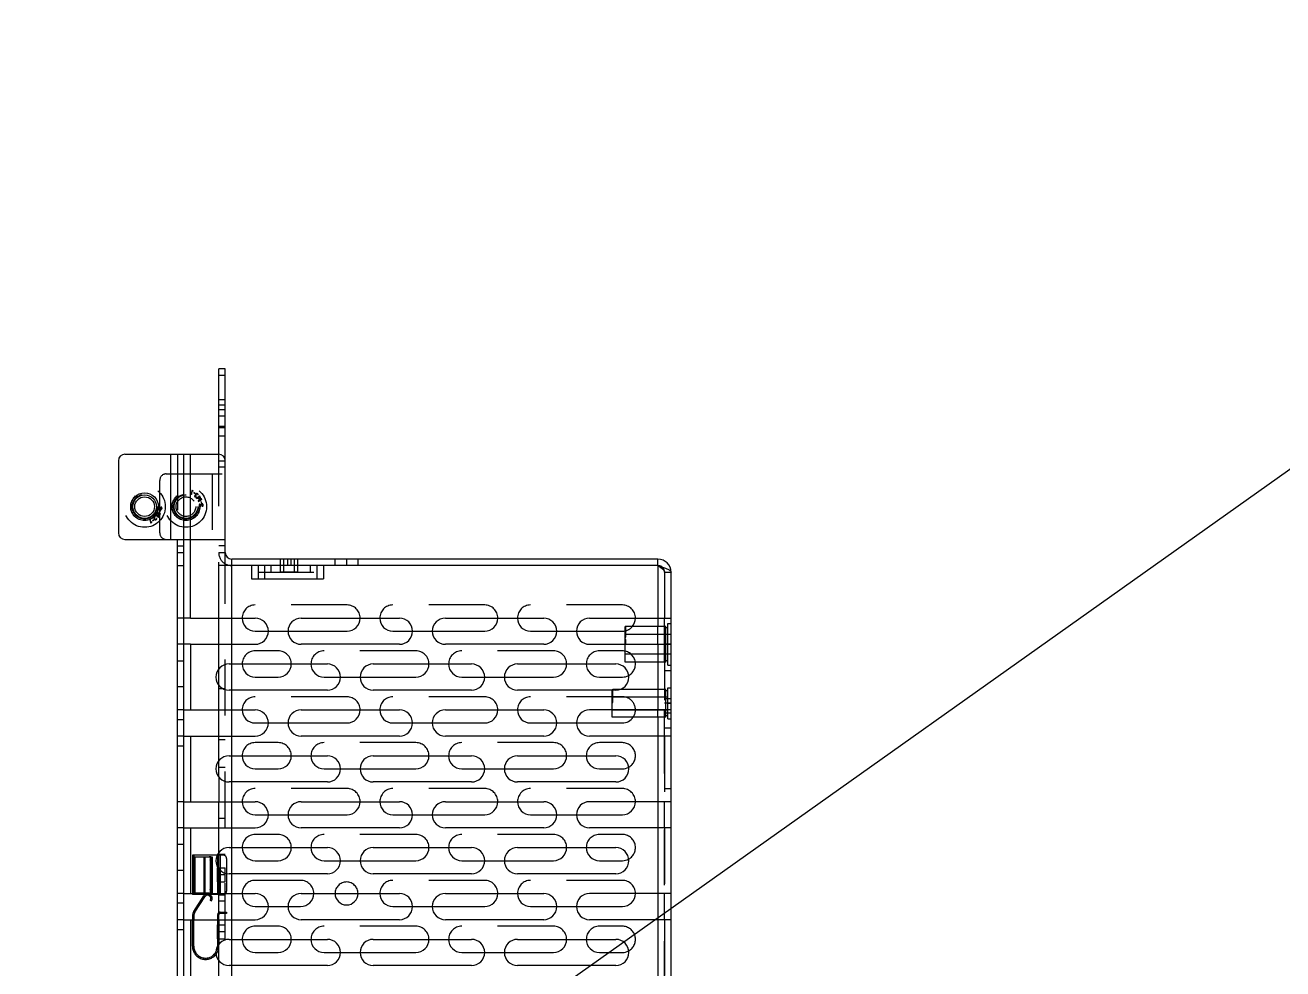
# Model space of a CAD drawing. Header units: millimetres. Extents: x 0 to 8948, y -1340 to 1100.
# Drawn here: x 812.2 to 1004.1, y 637.1 to 781.1 of the extents above; entities that cross this region are included whole.
import ezdxf

# ---------------------------------------------------------------- set-up
doc = ezdxf.new("R2010")
doc.units = ezdxf.units.MM
doc.header["$LTSCALE"] = 85.25
doc.linetypes.add('HIDDEN', pattern=[0.2, 0.1, -0.1])
doc.layers.get('0').update_dxf_attribs({"linetype": 'CONTINUOUS'})
doc.layers.add('02___PRT_ALL_AXES', color=7, linetype='CONTINUOUS')
doc.layers.add('DEFAULT_2', color=8, linetype='HIDDEN')

msp = doc.modelspace()

# ---------------------------------------------------------------- linework, layer by layer
msp.add_line((0, 0), (1550, 1100))
at = {"color": 7, "linetype": 'Continuous'}
for p, q in [((841.726, 715.614), (841.726, 728.614)), ((842.726, 728.614), (841.726, 728.614)), ((842.726, 727.614), (841.726, 727.614)), ((835.426, 607.614), (835.426, 702.614)), ((835.426, 701.614), (836.426, 701.614)), ((835.426, 700.614), (836.426, 700.614)), ((835.426, 698.614), (836.426, 698.614)), ((843.726, 698.614), (843.726, 699.614)), ((857.726, 698.614), (846.726, 698.614)), ((908.726, 698.614), (908.726, 699.614)), ((841.726, 686.614), (841.726, 690.614)), ((843.726, 686.614), (843.726, 690.614)), ((903.726, 686.614), (903.726, 689.314)), ((903.826, 689.312), (903.726, 689.312)), ((903.826, 689.3), (903.726, 689.3)), ((903.826, 689.254), (903.726, 689.254)), ((903.826, 689.225), (903.726, 689.225)), ((903.826, 689.3), (903.826, 689.312)), ((903.826, 689.225), (903.826, 689.254)), ((908.726, 690.614), (908.726, 689.314)), ((909.726, 686.614), (909.726, 690.614)), ((847.297, 688.614), (849.288, 688.614)), ((852.305, 688.614), (861.297, 688.614)), ((868.297, 688.614), (871.288, 688.614)), ((874.305, 688.614), (882.297, 688.614)), ((889.297, 688.614), (893.288, 688.614)), ((896.305, 688.614), (903.297, 688.614)), ((843.726, 679.614), (843.726, 683.614)), ((841.726, 680.381), (841.726, 682.847)), ((847.297, 681.614), (850.797, 681.614)), ((857.797, 681.614), (860.288, 681.614)), ((863.305, 681.614), (871.797, 681.614)), ((878.797, 681.614), (882.288, 681.614)), ((885.305, 681.614), (892.797, 681.614)), ((899.797, 681.614), (903.297, 681.614)), ((901.726, 679.614), (901.726, 679.685)), ((901.826, 679.685), (901.726, 679.685)), ((901.826, 679.664), (901.726, 679.664)), ((901.826, 679.664), (901.826, 679.709)), ((841.726, 672.614), (841.726, 676.614)), ((843.726, 672.614), (843.726, 676.614)), ((908.726, 675.519), (908.726, 672.614)), ((909.726, 672.614), (909.726, 676.614)), ((847.297, 674.614), (849.288, 674.614)), ((852.305, 674.614), (861.297, 674.614)), ((868.297, 674.614), (871.288, 674.614)), ((874.305, 674.614), (882.297, 674.614)), ((889.297, 674.614), (893.288, 674.614)), ((896.305, 674.614), (903.297, 674.614)), ((843.726, 665.614), (843.726, 669.614)), ((841.726, 666.381), (841.726, 668.847)), ((847.297, 667.614), (850.797, 667.614)), ((857.797, 667.614), (860.288, 667.614)), ((863.305, 667.614), (871.797, 667.614)), ((878.797, 667.614), (882.288, 667.614)), ((885.305, 667.614), (892.797, 667.614)), ((899.797, 667.614), (903.297, 667.614)), ((841.726, 658.614), (841.726, 662.614)), ((843.726, 658.614), (843.726, 662.614)), ((908.726, 662.614), (908.726, 658.614)), ((909.726, 658.614), (909.726, 662.614)), ((847.297, 660.614), (849.288, 660.614)), ((852.305, 660.614), (861.297, 660.614)), ((868.297, 660.614), (871.288, 660.614)), ((874.305, 660.614), (882.297, 660.614)), ((889.297, 660.614), (893.288, 660.614)), ((896.305, 660.614), (903.297, 660.614)), ((841.726, 652.381), (841.726, 654.847)), ((843.726, 651.614), (843.726, 655.614)), ((847.297, 653.614), (850.797, 653.614)), ((857.797, 653.614), (860.288, 653.614)), ((863.305, 653.614), (871.797, 653.614)), ((878.797, 653.614), (882.288, 653.614)), ((885.305, 653.614), (892.797, 653.614)), ((899.797, 653.614), (903.297, 653.614)), ((841.726, 644.614), (841.726, 648.614)), ((843.726, 644.614), (843.726, 648.614)), ((908.726, 648.614), (908.726, 644.614)), ((909.726, 644.614), (909.726, 648.614)), ((838.083, 645.742), (839.604, 648.123)), ((839.436, 648.231), (839.604, 648.123)), ((840.295, 648.276), (840.708, 648.012)), ((840.447, 647.585), (840.616, 647.477)), ((847.297, 646.614), (849.288, 646.614)), ((852.305, 646.614), (854.226, 646.614)), ((868.297, 646.614), (871.288, 646.614)), ((874.305, 646.614), (882.297, 646.614)), ((889.297, 646.614), (893.288, 646.614)), ((896.305, 646.614), (903.297, 646.614)), ((837.726, 645.204), (837.926, 645.204)), ((837.915, 645.85), (838.083, 645.742)), ((837.926, 645.204), (837.926, 644.614)), ((841.526, 645.354), (841.526, 644.614)), ((841.726, 645.354), (841.526, 645.354)), ((841.726, 638.381), (841.726, 640.847)), ((843.726, 637.614), (843.726, 641.614)), ((841.726, 640.554), (841.536, 640.554)), ((847.297, 639.614), (850.797, 639.614)), ((857.797, 639.614), (860.288, 639.614)), ((863.305, 639.614), (871.797, 639.614)), ((878.797, 639.614), (882.288, 639.614)), ((885.305, 639.614), (892.797, 639.614)), ((899.797, 639.614), (903.297, 639.614))]:
    msp.add_line(p, q, dxfattribs=at)
at = {"color": 3, "linetype": 'Continuous'}
for p, q in [((842.726, 698.614), (842.726, 728.614)), ((827.426, 715.614), (841.726, 715.614)), ((834.426, 702.614), (834.426, 715.614)), ((836.426, 474.614), (836.426, 715.614)), ((837.426, 690.614), (837.426, 715.614)), ((826.426, 714.614), (826.426, 703.614)), ((827.426, 702.614), (836.426, 702.614)), ((846.726, 698.614), (842.726, 698.614)), ((908.726, 699.614), (843.726, 699.614)), ((846.726, 698.614), (846.726, 696.614)), ((847.726, 698.614), (847.726, 696.614)), ((856.726, 696.614), (856.726, 698.614)), ((857.726, 698.614), (857.726, 696.614)), ((908.726, 698.614), (857.726, 698.614)), ((908.726, 698.614), (908.726, 690.614)), ((846.726, 696.614), (857.726, 696.614)), ((910.726, 490.614), (910.726, 697.614)), ((837.426, 690.614), (836.426, 690.614)), ((854.297, 690.614), (869.297, 690.614)), ((876.297, 690.614), (891.297, 690.614)), ((898.297, 690.614), (910.726, 690.614)), ((837.426, 686.614), (836.426, 686.614)), ((837.426, 686.614), (837.426, 676.614)), ((869.297, 686.614), (854.297, 686.614)), ((891.297, 686.614), (876.297, 686.614)), ((898.297, 686.614), (910.726, 686.614)), ((908.726, 686.614), (908.726, 676.614)), ((843.297, 683.614), (858.297, 683.614)), ((865.297, 683.614), (880.297, 683.614)), ((887.297, 683.614), (902.297, 683.614)), ((858.297, 679.614), (843.297, 679.614)), ((880.297, 679.614), (865.297, 679.614)), ((902.297, 679.614), (887.297, 679.614)), ((836.426, 676.614), (847.297, 676.614)), ((854.297, 676.614), (869.297, 676.614)), ((876.297, 676.614), (891.297, 676.614)), ((910.726, 676.614), (898.297, 676.614)), ((836.426, 672.614), (847.297, 672.614)), ((837.426, 672.614), (837.426, 662.614)), ((869.297, 672.614), (854.297, 672.614)), ((891.297, 672.614), (876.297, 672.614)), ((910.726, 672.614), (898.297, 672.614)), ((908.726, 672.614), (908.726, 662.614)), ((843.297, 669.614), (858.297, 669.614)), ((865.297, 669.614), (880.297, 669.614)), ((887.297, 669.614), (902.297, 669.614)), ((858.297, 665.614), (843.297, 665.614)), ((880.297, 665.614), (865.297, 665.614)), ((902.297, 665.614), (887.297, 665.614)), ((836.426, 662.614), (847.297, 662.614)), ((854.297, 662.614), (869.297, 662.614)), ((876.297, 662.614), (891.297, 662.614)), ((910.726, 662.614), (898.297, 662.614)), ((836.426, 658.614), (847.297, 658.614)), ((837.426, 658.614), (837.426, 648.614)), ((869.297, 658.614), (854.297, 658.614)), ((891.297, 658.614), (876.297, 658.614)), ((910.726, 658.614), (898.297, 658.614)), ((908.726, 658.614), (908.726, 648.614)), ((841.726, 654.454), (841.486, 654.454)), ((843.297, 655.614), (858.297, 655.614)), ((865.297, 655.614), (880.297, 655.614)), ((887.297, 655.614), (902.297, 655.614)), ((858.297, 651.614), (843.297, 651.614)), ((880.297, 651.614), (865.297, 651.614)), ((902.297, 651.614), (887.297, 651.614)), ((836.426, 648.614), (847.297, 648.614)), ((837.726, 648.614), (837.726, 648.454)), ((854.297, 648.614), (869.297, 648.614)), ((876.297, 648.614), (891.297, 648.614)), ((910.726, 648.614), (898.297, 648.614)), ((841.726, 648.454), (837.726, 648.454)), ((837.915, 645.85), (839.436, 648.231)), ((837.726, 645.204), (837.726, 644.614)), ((836.426, 644.614), (847.297, 644.614)), ((837.426, 644.614), (837.426, 634.614)), ((869.297, 644.614), (854.297, 644.614)), ((891.297, 644.614), (876.297, 644.614)), ((910.726, 644.614), (898.297, 644.614)), ((908.726, 644.614), (908.726, 634.614)), ((843.297, 641.614), (858.297, 641.614)), ((865.297, 641.614), (880.297, 641.614)), ((887.297, 641.614), (902.297, 641.614)), ((858.297, 637.614), (843.297, 637.614)), ((880.297, 637.614), (865.297, 637.614)), ((902.297, 637.614), (887.297, 637.614))]:
    msp.add_line(p, q, dxfattribs=at)
at = {"color": 7, "linetype": 'Continuous'}
for radius in [1.8, 1.5]:
    msp.add_circle((830.426, 707.614), radius, dxfattribs=at)
at = {"color": 3, "linetype": 'Continuous'}
for centre, radius, start, end in [((827.426, 714.614), 1, 90, 180), ((841.726, 714.614), 1, 0, 90), ((827.426, 703.614), 1, 180, 270), ((843.726, 700.614), 1, 180, 270), ((908.726, 697.614), 2, 0, 90), ((854.297, 688.614), 2, 90, 270), ((869.297, 688.614), 2, 270, 90), ((876.297, 688.614), 2, 90, 270), ((891.297, 688.614), 2, 270, 90), ((898.297, 688.614), 2, 90, 270), ((843.297, 681.614), 2, 90, 270), ((858.297, 681.614), 2, 270, 90), ((865.297, 681.614), 2, 90, 270), ((880.297, 681.614), 2, 270, 90), ((887.297, 681.614), 2, 90, 270), ((902.297, 681.614), 2, 270, 90), ((847.297, 674.614), 2, 270, 90), ((854.297, 674.614), 2, 90, 270), ((869.297, 674.614), 2, 270, 90), ((876.297, 674.614), 2, 90, 270), ((891.297, 674.614), 2, 270, 90), ((898.297, 674.614), 2, 90, 270), ((843.297, 667.614), 2, 90, 270), ((858.297, 667.614), 2, 270, 90), ((865.297, 667.614), 2, 90, 270), ((880.297, 667.614), 2, 270, 90), ((887.297, 667.614), 2, 90, 270), ((902.297, 667.614), 2, 270, 90), ((847.297, 660.614), 2, 270, 90), ((854.297, 660.614), 2, 90, 270), ((869.297, 660.614), 2, 270, 90), ((876.297, 660.614), 2, 90, 270), ((891.297, 660.614), 2, 270, 90), ((898.297, 660.614), 2, 90, 270), ((843.297, 653.614), 2, 90, 270), ((858.297, 653.614), 2, 270, 90), ((865.297, 653.614), 2, 90, 270), ((880.297, 653.614), 2, 270, 90), ((887.297, 653.614), 2, 90, 270), ((902.297, 653.614), 2, 270, 90), ((847.297, 646.614), 2, 270, 90), ((854.297, 646.614), 2, 90, 270), ((869.297, 646.614), 2, 270, 90), ((876.297, 646.614), 2, 90, 270), ((891.297, 646.614), 2, 270, 90), ((898.297, 646.614), 2, 90, 270), ((840.026, 647.854), 0.7, 120.5615, 147.42764), ((840.026, 647.854), 0.7, 327.42764, 59.19563), ((838.926, 645.204), 1.2, 147.42764, 180), ((843.297, 639.614), 2, 90, 270), ((858.297, 639.614), 2, 270, 90), ((865.297, 639.614), 2, 90, 270), ((880.297, 639.614), 2, 270, 90), ((887.297, 639.614), 2, 90, 270), ((902.297, 639.614), 2, 270, 90), ((839.726, 640.554), 2, 323.04864, 360)]:
    msp.add_arc(centre, radius, start, end, dxfattribs=at)
at = {"color": 7, "linetype": 'Continuous'}
for centre, radius, start, end in [((843.726, 700.614), 2, 240, 270), ((908.726, 697.614), 1, 54.96851, 90), ((847.297, 690.614), 2, 180, 270), ((861.297, 690.614), 2, 270, 360), ((868.297, 690.614), 2, 180, 270), ((882.297, 690.614), 2, 270, 360), ((889.297, 690.614), 2, 180, 270), ((903.297, 690.614), 2, 319.26787, 360), ((903.297, 690.614), 2, 270, 282.42307), ((847.297, 683.614), 2, 180, 270), ((850.797, 683.614), 2, 270, 360), ((857.797, 683.614), 2, 180, 270), ((871.797, 683.614), 2, 270, 360), ((878.797, 683.614), 2, 180, 270), ((892.797, 683.614), 2, 270, 360), ((899.797, 683.614), 2, 180, 270), ((903.297, 683.614), 2, 270, 299.33994), ((847.297, 676.614), 2, 180, 270), ((861.297, 676.614), 2, 270, 360), ((868.297, 676.614), 2, 180, 270), ((882.297, 676.614), 2, 270, 360), ((889.297, 676.614), 2, 180, 270), ((903.297, 676.614), 2, 270, 326.65787), ((847.297, 669.614), 2, 180, 270), ((850.797, 669.614), 2, 270, 360), ((857.797, 669.614), 2, 180, 270), ((871.797, 669.614), 2, 270, 360), ((878.797, 669.614), 2, 180, 270), ((892.797, 669.614), 2, 270, 360), ((899.797, 669.614), 2, 180, 270), ((903.297, 669.614), 2, 270, 299.33994), ((847.297, 662.614), 2, 180, 270), ((861.297, 662.614), 2, 270, 360), ((868.297, 662.614), 2, 180, 270), ((882.297, 662.614), 2, 270, 360), ((889.297, 662.614), 2, 180, 270), ((903.297, 662.614), 2, 270, 360), ((847.297, 655.614), 2, 180, 270), ((850.797, 655.614), 2, 270, 360), ((857.797, 655.614), 2, 180, 270), ((871.797, 655.614), 2, 270, 360), ((878.797, 655.614), 2, 180, 270), ((892.797, 655.614), 2, 270, 360), ((899.797, 655.614), 2, 180, 270), ((903.297, 655.614), 2, 270, 299.33994), ((847.297, 648.614), 2, 180, 270), ((854.226, 648.614), 2, 270, 360), ((868.297, 648.614), 2, 180, 270), ((882.297, 648.614), 2, 270, 360), ((889.297, 648.614), 2, 180, 270), ((903.297, 648.614), 2, 270, 360), ((840.026, 647.854), 0.5, 327.42764, 147.42764), ((838.926, 645.204), 1, 147.42764, 180), ((841.926, 645.354), 0.4, 120.35556, 180), ((847.297, 641.614), 2, 180, 270), ((850.797, 641.614), 2, 270, 360), ((857.797, 641.614), 2, 180, 270), ((871.797, 641.614), 2, 270, 360), ((878.797, 641.614), 2, 180, 270), ((892.797, 641.614), 2, 270, 360), ((899.797, 641.614), 2, 180, 270), ((839.726, 640.554), 1.8, 331.54007, 359.36156), ((903.297, 641.614), 2, 270, 299.33994)]:
    msp.add_arc(centre, radius, start, end, dxfattribs=at)
at = {"color": 3, "linetype": 'Continuous'}
for points, knots in [([(908.726, 698.614), (908.87, 698.568), (909.062, 698.507), (909.253, 698.444), (909.3, 698.429)], [0, 0, 0, 0, 0.7542178, 1, 1, 1, 1]), ([(909.3, 698.429), (909.492, 698.365), (909.842, 698.243), (910.244, 698.075), (910.492, 697.929), (910.645, 697.812), (910.726, 697.69), (910.726, 697.614)], [0, 0, 0, 0, 0.3589742, 0.6541261, 0.770894, 0.8657475, 1, 1, 1, 1])]:
    msp.add_open_spline(points, degree=3, knots=knots, dxfattribs=at)
at = {"layer": '02___PRT_ALL_AXES', "color": 8, "linetype": 'HIDDEN'}
for p, q in [((841.726, 719.664), (841.726, 723.164)), ((841.726, 723.164), (842.726, 723.164)), ((842.726, 721.414), (841.726, 721.414)), ((842.726, 719.664), (842.726, 723.164)), ((841.726, 719.902), (842.726, 719.902)), ((841.726, 719.664), (842.726, 719.664)), ((841.726, 718.402), (842.726, 718.402)), ((851.176, 697.614), (851.176, 699.614)), ((853.776, 699.614), (851.176, 699.614)), ((853.776, 698.614), (851.176, 698.614)), ((851.676, 697.614), (851.676, 699.614)), ((852.226, 699.614), (852.226, 698.614)), ((852.726, 699.614), (852.726, 698.614)), ((853.276, 697.614), (853.276, 699.614)), ((853.776, 697.614), (853.776, 699.614)), ((859.476, 698.614), (859.476, 699.614)), ((862.976, 699.614), (859.476, 699.614)), ((862.976, 698.614), (859.476, 698.614)), ((861.226, 699.614), (861.226, 698.614)), ((862.976, 698.614), (862.976, 699.614)), ((853.776, 697.614), (851.176, 697.614)), ((836.426, 690.614), (835.426, 690.614)), ((909.726, 564.614), (909.726, 690.614)), ((909.726, 690.614), (910.726, 690.614)), ((909.926, 689.314), (909.726, 689.314)), ((910.726, 564.614), (910.726, 690.614)), ((903.726, 683.914), (903.726, 688.114)), ((910.726, 688.114), (903.726, 688.114)), ((836.426, 686.614), (835.426, 686.614)), ((910.726, 685.114), (903.726, 685.114)), ((910.726, 686.614), (909.726, 686.614)), ((835.426, 671.114), (835.426, 684.114)), ((835.426, 684.114), (836.426, 684.114)), ((836.426, 671.114), (836.426, 684.114)), ((909.926, 683.914), (903.726, 683.914)), ((909.726, 682.614), (910.726, 682.614)), ((836.426, 680.114), (835.426, 680.114)), ((909.926, 679.709), (902.878, 679.709)), ((909.926, 675.519), (909.926, 679.709)), ((910.226, 679.509), (909.926, 679.509)), ((910.226, 675.719), (910.226, 679.509)), ((901.726, 676.614), (901.726, 678.614)), ((901.726, 678.614), (910.726, 678.614)), ((909.726, 678.364), (910.726, 678.364)), ((910.726, 677.614), (909.726, 677.614)), ((901.726, 676.614), (910.726, 676.614)), ((910.726, 676.114), (909.726, 676.114)), ((909.926, 675.519), (909.726, 675.519)), ((910.226, 675.719), (909.926, 675.719)), ((836.426, 675.114), (835.426, 675.114)), ((909.726, 673.864), (910.726, 673.864)), ((835.426, 671.114), (836.426, 671.114)), ((909.726, 664.614), (910.726, 664.614)), ((835.426, 643.114), (835.426, 656.114)), ((835.426, 656.114), (836.426, 656.114)), ((836.426, 643.114), (836.426, 656.114)), ((841.526, 650.404), (841.526, 652.504)), ((841.526, 652.504), (842.726, 652.504)), ((841.726, 650.404), (841.726, 652.504)), ((842.726, 650.404), (842.726, 652.504)), ((836.426, 652.114), (835.426, 652.114)), ((842.726, 651.454), (841.526, 651.454)), ((841.526, 650.404), (842.726, 650.404)), ((836.426, 647.114), (835.426, 647.114)), ((835.426, 643.114), (836.426, 643.114)), ((841.526, 641.704), (841.526, 643.804)), ((841.526, 643.804), (842.726, 643.804)), ((841.726, 641.704), (841.726, 643.804)), ((842.726, 642.754), (841.726, 642.754)), ((842.726, 641.704), (842.726, 643.804)), ((841.526, 641.704), (842.726, 641.704))]:
    msp.add_line(p, q, dxfattribs=at)
at = {"layer": '02___PRT_ALL_AXES', "color": 3, "linetype": 'Continuous'}
for p, q in [((837.426, 690.614), (847.297, 690.614)), ((837.426, 686.614), (847.297, 686.614))]:
    msp.add_line(p, q, dxfattribs=at)
at = {"layer": '02___PRT_ALL_AXES', "color": 7, "linetype": 'Continuous'}
for p, q in [((909.726, 689.314), (903.726, 689.314)), ((902.878, 679.709), (901.826, 679.709)), ((901.726, 675.519), (901.726, 676.614)), ((909.726, 675.519), (901.726, 675.519))]:
    msp.add_line(p, q, dxfattribs=at)
at = {"layer": '02___PRT_ALL_AXES', "color": 3, "linetype": 'Continuous'}
msp.add_circle((830.426, 707.614), 2.1, dxfattribs=at)
at = {"layer": '02___PRT_ALL_AXES', "color": 8, "linetype": 'HIDDEN'}
msp.add_circle((836.726, 707.614), 2.1, dxfattribs=at)
at = {"layer": '02___PRT_ALL_AXES', "color": 3, "linetype": 'Continuous'}
msp.add_arc((847.297, 688.614), 2, 270, 90, dxfattribs=at)
at = {"layer": '02___PRT_ALL_AXES', "color": 8, "linetype": 'HIDDEN'}
msp.add_arc((861.226, 648.614), 1.75, 0, 180, dxfattribs=at)
at = {"layer": '02___PRT_ALL_AXES', "color": 7, "linetype": 'Continuous'}
msp.add_arc((861.226, 648.614), 1.75, 180, 360, dxfattribs=at)
at = {"layer": 'DEFAULT_2', "color": 8, "linetype": 'HIDDEN'}
for p, q in [((842.726, 723.902), (841.726, 723.902)), ((842.726, 722.402), (841.726, 722.402)), ((835.426, 715.614), (835.426, 702.614)), ((841.726, 690.614), (841.726, 715.614)), ((841.726, 714.614), (842.726, 714.614)), ((833.726, 712.614), (842.726, 712.614)), ((840.726, 712.614), (840.726, 702.614)), ((842.726, 713.614), (841.726, 713.614)), ((832.726, 703.614), (832.726, 711.614)), ((837.662, 710.008), (837.462, 709.526)), ((837.545, 709.57), (837.717, 709.985)), ((837.616, 710.09), (837.611, 710.076)), ((837.611, 710.076), (837.647, 710.054)), ((837.76, 710.005), (837.807, 709.995)), ((837.807, 709.995), (837.813, 710.008)), ((837.462, 709.526), (837.49, 709.514)), ((837.672, 709.593), (837.545, 709.57)), ((837.677, 709.572), (837.672, 709.593)), ((837.945, 709.761), (837.924, 709.728)), ((837.924, 709.728), (838.107, 709.614)), ((838.127, 709.647), (837.945, 709.761)), ((838.107, 709.614), (838.127, 709.647)), ((838.29, 709.127), (838.284, 709.145)), ((838.306, 709), (838.294, 708.992)), ((838.345, 708.957), (838.306, 709)), ((838.338, 709.304), (838.342, 709.323)), ((838.382, 708.846), (838.863, 708.921)), ((838.769, 709.158), (838.415, 708.945)), ((838.447, 708.883), (838.81, 709.102)), ((838.983, 708.968), (838.447, 708.883)), ((838.573, 709.414), (838.59, 709.42)), ((838.863, 708.921), (838.581, 708.515)), ((838.643, 708.481), (838.983, 708.968)), ((839.045, 708.723), (838.643, 708.481)), ((838.647, 708.453), (839.059, 708.7)), ((838.682, 708.377), (838.647, 708.453)), ((838.669, 708.369), (838.682, 708.377)), ((838.785, 709.289), (838.772, 709.281)), ((838.772, 709.281), (838.799, 709.207)), ((838.891, 707.984), (838.787, 707.977)), ((838.869, 709.1), (838.906, 709.059)), ((838.89, 707.984), (838.891, 707.973)), ((838.906, 709.059), (838.919, 709.066)), ((839.06, 708.416), (839.023, 708.405)), ((839.023, 708.405), (839.086, 708.198)), ((839.047, 708.854), (839.034, 708.846)), ((839.034, 708.846), (839.07, 708.77)), ((839.123, 708.21), (839.06, 708.416)), ((839.086, 708.198), (839.123, 708.21)), ((839.122, 708.683), (839.156, 708.644)), ((839.156, 708.644), (839.168, 708.652)), ((831.984, 706.083), (831.99, 706.101)), ((831.994, 706.236), (832.006, 706.229)), ((832.006, 706.229), (832.045, 706.271)), ((832.563, 706.307), (832.082, 706.383)), ((832.115, 706.283), (832.469, 706.07)), ((832.51, 706.127), (832.147, 706.346)), ((832.147, 706.346), (832.683, 706.26)), ((832.281, 706.713), (832.563, 706.307)), ((832.683, 706.26), (832.343, 706.748)), ((832.343, 706.748), (832.745, 706.505)), ((832.347, 706.776), (832.382, 706.852)), ((832.759, 706.528), (832.347, 706.776)), ((832.382, 706.852), (832.369, 706.859)), ((832.499, 706.021), (832.472, 705.947)), ((832.487, 707.251), (832.59, 707.244)), ((832.606, 706.17), (832.569, 706.129)), ((832.59, 707.244), (832.591, 707.256)), ((832.619, 706.162), (832.606, 706.17)), ((832.786, 707.03), (832.723, 706.824)), ((832.723, 706.824), (832.76, 706.812)), ((832.77, 706.459), (832.734, 706.382)), ((832.734, 706.382), (832.747, 706.375)), ((832.76, 706.812), (832.823, 707.018)), ((832.823, 707.018), (832.786, 707.03)), ((832.856, 706.584), (832.822, 706.546)), ((832.868, 706.576), (832.856, 706.584)), ((832.891, 707.523), (832.89, 707.51)), ((833.027, 707.518), (832.891, 707.523)), ((839.191, 707.706), (839.19, 707.718)), ((839.191, 707.706), (839.327, 707.71)), ((831.19, 705.714), (831.162, 705.703)), ((831.162, 705.703), (831.362, 705.221)), ((831.417, 705.244), (831.245, 705.658)), ((831.245, 705.658), (831.372, 705.635)), ((831.347, 705.175), (831.311, 705.152)), ((831.311, 705.152), (831.316, 705.139)), ((831.372, 705.635), (831.377, 705.656)), ((831.507, 705.234), (831.46, 705.223)), ((831.513, 705.22), (831.507, 705.234)), ((831.807, 705.614), (831.624, 705.5)), ((831.624, 705.5), (831.645, 705.467)), ((831.645, 705.467), (831.827, 705.581)), ((831.827, 705.581), (831.807, 705.614)), ((832.042, 705.905), (832.038, 705.925)), ((832.29, 705.808), (832.273, 705.815)), ((832.472, 705.947), (832.485, 705.939)), ((836.426, 702.614), (842.726, 702.614)), ((842.726, 701.614), (841.726, 701.614)), ((841.726, 700.614), (842.726, 700.614)), ((842.726, 698.614), (841.726, 698.614)), ((842.726, 624.614), (842.726, 698.614)), ((843.726, 690.614), (843.726, 698.614)), ((848.726, 698.614), (848.726, 696.614)), ((849.726, 697.614), (849.726, 698.614)), ((855.726, 697.614), (855.726, 698.614)), ((847.726, 697.614), (856.726, 697.614)), ((909.726, 697.614), (909.726, 690.614)), ((909.726, 697.614), (910.726, 697.614)), ((861.297, 692.614), (847.297, 692.614)), ((882.297, 692.614), (868.297, 692.614)), ((903.297, 692.614), (889.297, 692.614)), ((903.826, 689.308), (903.726, 689.308)), ((903.826, 689.296), (903.726, 689.296)), ((903.726, 689.201), (903.826, 689.201)), ((903.726, 689.002), (903.826, 689.002)), ((903.726, 688.998), (903.826, 688.998)), ((903.726, 688.996), (903.826, 688.996)), ((903.826, 688.973), (903.726, 688.973)), ((903.726, 688.965), (903.826, 688.965)), ((903.726, 688.921), (903.826, 688.921)), ((903.726, 688.908), (903.826, 688.908)), ((903.726, 688.905), (903.826, 688.905)), ((903.726, 688.893), (903.826, 688.893)), ((903.826, 688.881), (903.726, 688.881)), ((903.726, 688.869), (903.826, 688.869)), ((903.726, 688.867), (903.826, 688.867)), ((903.726, 688.824), (903.826, 688.824)), ((903.726, 688.805), (903.826, 688.805)), ((903.826, 689.254), (903.826, 689.3)), ((903.826, 687.697), (903.826, 689.225)), ((908.726, 686.614), (908.726, 689.314)), ((909.926, 683.914), (909.926, 689.314)), ((910.226, 689.114), (909.926, 689.114)), ((910.226, 683.414), (910.226, 689.814)), ((910.226, 689.814), (910.726, 689.814)), ((849.288, 688.614), (852.305, 688.614)), ((871.288, 688.614), (874.305, 688.614)), ((893.288, 688.614), (896.305, 688.614)), ((903.726, 688.745), (903.826, 688.745)), ((903.726, 688.733), (903.826, 688.733)), ((903.726, 688.693), (903.826, 688.693)), ((903.726, 688.676), (903.826, 688.676)), ((903.726, 688.635), (903.826, 688.635)), ((903.726, 688.6), (903.826, 688.6)), ((903.726, 688.588), (903.826, 688.588)), ((903.726, 688.549), (903.826, 688.549)), ((903.726, 688.548), (903.826, 688.548)), ((903.726, 688.534), (903.826, 688.534)), ((903.726, 688.515), (903.826, 688.515)), ((903.726, 688.505), (903.826, 688.505)), ((903.726, 688.495), (903.826, 688.495)), ((903.726, 688.475), (903.826, 688.475)), ((903.726, 688.464), (903.826, 688.464)), ((903.726, 688.461), (903.826, 688.461)), ((903.726, 688.459), (903.826, 688.459)), ((903.726, 688.454), (903.826, 688.454)), ((903.726, 688.433), (903.826, 688.433)), ((903.726, 688.4), (903.826, 688.4)), ((903.726, 688.399), (903.826, 688.399)), ((903.726, 688.383), (903.826, 688.383)), ((903.726, 688.37), (903.826, 688.37)), ((903.726, 688.366), (903.826, 688.366)), ((903.726, 688.346), (903.826, 688.346)), ((903.726, 688.332), (903.826, 688.332)), ((903.726, 688.332), (903.826, 688.332)), ((903.726, 688.324), (903.826, 688.324)), ((903.726, 688.288), (903.826, 688.288)), ((903.726, 688.285), (903.826, 688.285)), ((903.726, 688.274), (903.826, 688.274)), ((903.726, 688.274), (903.826, 688.274)), ((903.726, 688.256), (903.826, 688.256)), ((903.726, 688.255), (903.826, 688.255)), ((903.726, 688.209), (903.826, 688.209)), ((903.726, 688.184), (903.826, 688.184)), ((903.726, 688.179), (903.826, 688.179)), ((903.726, 688.175), (903.826, 688.175)), ((903.726, 688.143), (903.826, 688.143)), ((903.726, 688.141), (903.826, 688.141)), ((903.726, 688.126), (903.826, 688.126)), ((903.726, 688.11), (903.826, 688.11)), ((903.726, 688.105), (903.826, 688.105)), ((903.726, 688.089), (903.826, 688.089)), ((903.726, 688.083), (903.826, 688.083)), ((903.726, 688.082), (903.826, 688.082)), ((903.726, 688.078), (903.826, 688.078)), ((903.726, 688.06), (903.826, 688.06)), ((903.726, 688.027), (903.826, 688.027)), ((903.726, 688.017), (903.826, 688.017)), ((903.726, 688.003), (903.826, 688.003)), ((903.726, 687.997), (903.826, 687.997)), ((903.726, 687.983), (903.826, 687.983)), ((903.726, 687.936), (903.826, 687.936)), ((903.726, 687.931), (903.826, 687.931)), ((903.726, 687.907), (903.826, 687.907)), ((903.726, 687.897), (903.826, 687.897)), ((903.726, 687.883), (903.826, 687.883)), ((903.726, 687.873), (903.826, 687.873)), ((903.726, 687.848), (903.826, 687.848)), ((903.726, 687.844), (903.826, 687.844)), ((903.726, 687.797), (903.826, 687.797)), ((903.726, 687.763), (903.826, 687.763)), ((903.726, 687.702), (903.826, 687.702)), ((903.726, 687.697), (903.826, 687.697)), ((903.726, 687.375), (903.826, 687.375)), ((903.826, 687.364), (903.726, 687.364)), ((903.726, 687.352), (903.826, 687.352)), ((903.826, 687.245), (903.726, 687.245)), ((903.826, 686.62), (903.826, 687.375)), ((836.426, 686.614), (835.426, 686.614)), ((841.726, 682.847), (841.726, 686.614)), ((843.726, 683.614), (843.726, 686.614)), ((850.797, 685.614), (847.297, 685.614)), ((871.797, 685.614), (857.797, 685.614)), ((892.797, 685.614), (878.797, 685.614)), ((903.297, 685.614), (899.797, 685.614)), ((903.726, 686.765), (903.826, 686.765)), ((903.726, 686.644), (903.826, 686.644)), ((903.726, 686.62), (903.826, 686.62)), ((909.726, 686.614), (909.726, 676.614)), ((910.226, 684.114), (909.926, 684.114)), ((910.226, 683.414), (910.726, 683.414)), ((860.288, 681.614), (863.305, 681.614)), ((882.288, 681.614), (885.305, 681.614)), ((841.726, 676.614), (841.726, 680.381)), ((842.726, 679.834), (841.726, 679.834)), ((843.726, 676.614), (843.726, 679.614)), ((901.726, 677.614), (901.726, 679.614)), ((901.726, 679.612), (901.826, 679.612)), ((901.726, 679.596), (901.826, 679.596)), ((901.726, 679.592), (901.826, 679.592)), ((901.826, 679.165), (901.726, 679.165)), ((901.826, 677.741), (901.826, 679.664)), ((910.226, 675.239), (910.226, 679.989)), ((910.226, 679.989), (910.726, 679.989)), ((861.297, 678.614), (847.297, 678.614)), ((882.297, 678.614), (868.297, 678.614)), ((903.297, 678.614), (889.297, 678.614)), ((901.726, 679.143), (901.826, 679.143)), ((901.726, 679.11), (901.826, 679.11)), ((901.726, 679.104), (901.826, 679.104)), ((901.726, 679.084), (901.826, 679.084)), ((901.726, 679.08), (901.826, 679.08)), ((901.826, 679.076), (901.726, 679.076)), ((901.726, 679.076), (901.826, 679.076)), ((901.726, 679.059), (901.826, 679.059)), ((901.726, 678.996), (901.826, 678.996)), ((901.726, 678.992), (901.826, 678.992)), ((901.726, 678.964), (901.826, 678.964)), ((901.726, 678.962), (901.826, 678.962)), ((901.726, 678.953), (901.826, 678.953)), ((901.726, 678.95), (901.826, 678.95)), ((901.726, 678.938), (901.826, 678.938)), ((901.726, 678.936), (901.826, 678.936)), ((901.726, 678.935), (901.826, 678.935)), ((901.726, 678.933), (901.826, 678.933)), ((901.726, 678.928), (901.826, 678.928)), ((901.726, 678.904), (901.826, 678.904)), ((901.726, 678.897), (901.826, 678.897)), ((901.726, 678.893), (901.826, 678.893)), ((901.726, 678.885), (901.826, 678.885)), ((901.726, 678.873), (901.826, 678.873)), ((901.726, 678.869), (901.826, 678.869)), ((901.726, 678.867), (901.826, 678.867)), ((901.826, 678.852), (901.726, 678.852)), ((901.726, 678.849), (901.826, 678.849)), ((901.726, 678.84), (901.826, 678.84)), ((901.726, 678.832), (901.826, 678.832)), ((901.726, 678.816), (901.826, 678.816)), ((901.726, 678.814), (901.826, 678.814)), ((901.726, 678.78), (901.826, 678.78)), ((901.726, 678.772), (901.826, 678.772)), ((901.726, 678.766), (901.826, 678.766)), ((901.726, 678.748), (901.826, 678.748)), ((901.726, 678.735), (901.826, 678.735)), ((901.726, 678.727), (901.826, 678.727)), ((901.726, 678.725), (901.826, 678.725)), ((901.726, 678.724), (901.826, 678.724)), ((901.726, 678.722), (901.826, 678.722)), ((901.826, 678.713), (901.726, 678.713)), ((901.726, 678.71), (901.826, 678.71)), ((901.726, 678.708), (901.826, 678.708)), ((901.726, 678.655), (901.826, 678.655)), ((901.726, 678.64), (901.826, 678.64)), ((901.726, 678.555), (901.826, 678.555)), ((901.726, 678.553), (901.826, 678.553)), ((901.726, 678.525), (901.826, 678.525)), ((901.726, 678.485), (901.826, 678.485)), ((901.726, 678.457), (901.826, 678.457)), ((901.726, 678.455), (901.826, 678.455)), ((901.726, 678.453), (901.826, 678.453)), ((901.826, 678.453), (901.726, 678.453)), ((901.726, 678.448), (901.826, 678.448)), ((901.726, 678.437), (901.826, 678.437)), ((901.726, 678.428), (901.826, 678.428)), ((901.726, 678.423), (901.826, 678.423)), ((901.726, 678.393), (901.826, 678.393)), ((901.826, 678.359), (901.726, 678.359)), ((901.726, 678.353), (901.826, 678.353)), ((901.726, 678.351), (901.826, 678.351)), ((901.726, 678.346), (901.826, 678.346)), ((901.726, 678.341), (901.826, 678.341)), ((901.726, 678.337), (901.826, 678.337)), ((901.826, 678.335), (901.726, 678.335)), ((901.726, 678.335), (901.826, 678.335)), ((901.726, 678.296), (901.826, 678.296)), ((901.726, 678.291), (901.826, 678.291)), ((901.826, 678.276), (901.726, 678.276)), ((901.726, 678.266), (901.826, 678.266)), ((901.726, 678.255), (901.826, 678.255)), ((901.726, 678.239), (901.826, 678.239)), ((901.726, 678.235), (901.826, 678.235)), ((901.726, 678.223), (901.826, 678.223)), ((901.726, 678.173), (901.826, 678.173)), ((901.726, 678.162), (901.826, 678.162)), ((901.726, 678.157), (901.826, 678.157)), ((901.726, 678.146), (901.826, 678.146)), ((901.726, 678.102), (901.826, 678.102)), ((901.726, 678.096), (901.826, 678.096)), ((901.726, 678.084), (901.826, 678.084)), ((901.726, 678.054), (901.826, 678.054)), ((901.726, 678.052), (901.826, 678.052)), ((901.726, 678.041), (901.826, 678.041)), ((901.726, 678.036), (901.826, 678.036)), ((901.726, 678.033), (901.826, 678.033)), ((901.726, 678.023), (901.826, 678.023)), ((901.726, 677.982), (901.826, 677.982)), ((901.726, 677.966), (901.826, 677.966)), ((901.726, 677.962), (901.826, 677.962)), ((901.726, 677.959), (901.826, 677.959)), ((901.726, 677.943), (901.826, 677.943)), ((901.726, 677.92), (901.826, 677.92)), ((901.726, 677.907), (901.826, 677.907)), ((901.726, 677.905), (901.826, 677.905)), ((901.726, 677.902), (901.826, 677.902)), ((901.726, 677.891), (901.826, 677.891)), ((901.726, 677.862), (901.826, 677.862)), ((901.726, 677.861), (901.826, 677.861)), ((901.726, 677.852), (901.826, 677.852)), ((901.726, 677.846), (901.826, 677.846)), ((901.726, 677.845), (901.826, 677.845)), ((901.726, 677.822), (901.826, 677.822)), ((901.726, 677.81), (901.826, 677.81)), ((901.726, 677.775), (901.826, 677.775)), ((901.726, 677.772), (901.826, 677.772)), ((901.726, 677.745), (901.826, 677.745)), ((901.726, 677.741), (901.826, 677.741)), ((910.226, 677.614), (910.726, 677.614)), ((836.426, 676.614), (835.426, 676.614)), ((908.726, 675.519), (908.726, 676.614)), ((849.288, 674.614), (852.305, 674.614)), ((871.288, 674.614), (874.305, 674.614)), ((893.288, 674.614), (896.305, 674.614)), ((910.226, 675.239), (910.726, 675.239)), ((836.426, 672.614), (835.426, 672.614)), ((841.726, 668.847), (841.726, 672.614)), ((842.726, 672.034), (841.726, 672.034)), ((843.726, 669.614), (843.726, 672.614)), ((850.797, 671.614), (847.297, 671.614)), ((871.797, 671.614), (857.797, 671.614)), ((892.797, 671.614), (878.797, 671.614)), ((903.297, 671.614), (899.797, 671.614)), ((909.726, 672.614), (909.726, 662.614)), ((842.726, 667.834), (841.726, 667.834)), ((841.726, 666.381), (841.726, 662.614)), ((860.288, 667.614), (863.305, 667.614)), ((882.288, 667.614), (885.305, 667.614)), ((843.726, 662.614), (843.726, 665.614)), ((861.297, 664.614), (847.297, 664.614)), ((882.297, 664.614), (868.297, 664.614)), ((903.297, 664.614), (889.297, 664.614)), ((836.426, 662.614), (835.426, 662.614)), ((842.726, 660.034), (841.726, 660.034)), ((849.288, 660.614), (852.305, 660.614)), ((871.288, 660.614), (874.305, 660.614)), ((893.288, 660.614), (896.305, 660.614)), ((836.426, 658.614), (835.426, 658.614)), ((841.726, 654.847), (841.726, 658.614)), ((843.726, 655.614), (843.726, 658.614)), ((909.726, 658.614), (909.726, 648.614)), ((850.797, 657.614), (847.297, 657.614)), ((871.797, 657.614), (857.797, 657.614)), ((892.797, 657.614), (878.797, 657.614)), ((903.297, 657.614), (899.797, 657.614)), ((837.726, 654.454), (837.726, 648.614)), ((841.486, 654.454), (837.726, 654.454)), ((837.926, 654.454), (837.926, 648.454)), ((841.526, 654.454), (841.526, 648.454)), ((842.726, 654.554), (841.726, 654.554)), ((842.426, 654.454), (841.726, 654.454)), ((841.926, 654.454), (841.926, 648.454)), ((837.726, 654.204), (840.708, 654.204)), ((837.926, 653.104), (837.726, 653.104)), ((837.915, 654.204), (837.915, 648.704)), ((838.083, 654.204), (838.083, 648.704)), ((839.436, 654.204), (839.436, 648.704)), ((839.604, 654.204), (839.604, 648.704)), ((840.447, 653.704), (840.447, 649.204)), ((840.447, 653.704), (840.616, 653.704)), ((840.526, 654.146), (840.526, 648.763)), ((840.616, 653.704), (840.616, 649.204)), ((840.726, 654.187), (840.726, 648.721)), ((841.726, 652.381), (841.726, 648.614)), ((842.926, 653.954), (842.926, 648.954)), ((860.288, 653.614), (863.305, 653.614)), ((882.288, 653.614), (885.305, 653.614)), ((843.726, 648.614), (843.726, 651.614)), ((854.226, 650.614), (847.297, 650.614)), ((882.297, 650.614), (868.297, 650.614)), ((903.297, 650.614), (889.297, 650.614)), ((836.426, 648.614), (835.426, 648.614)), ((837.926, 649.804), (837.726, 649.804)), ((837.726, 648.704), (840.708, 648.704)), ((840.447, 649.204), (840.616, 649.204)), ((842.426, 648.454), (841.726, 648.454)), ((842.726, 648.354), (841.726, 648.354)), ((842.726, 647.454), (841.726, 647.454)), ((849.288, 646.614), (852.305, 646.614)), ((871.288, 646.614), (874.305, 646.614)), ((893.288, 646.614), (896.305, 646.614)), ((837.926, 644.904), (837.726, 644.904)), ((841.926, 645.554), (841.726, 645.554)), ((841.926, 645.554), (841.926, 645.754)), ((841.926, 645.754), (842.926, 645.754)), ((842.926, 645.554), (841.926, 645.554)), ((842.426, 645.754), (842.426, 645.554)), ((842.926, 645.754), (842.926, 645.554)), ((836.426, 644.614), (835.426, 644.614)), ((837.726, 640.554), (837.726, 644.614)), ((837.726, 643.254), (837.926, 643.254)), ((837.726, 642.754), (837.926, 642.754)), ((837.926, 640.554), (837.926, 644.614)), ((841.526, 644.614), (841.526, 640.554)), ((841.726, 644.614), (841.726, 640.847)), ((843.726, 641.614), (843.726, 644.614)), ((850.797, 643.614), (847.297, 643.614)), ((871.797, 643.614), (857.797, 643.614)), ((892.797, 643.614), (878.797, 643.614)), ((903.297, 643.614), (899.797, 643.614)), ((909.726, 644.614), (909.726, 634.614)), ((837.726, 642.254), (837.926, 642.254)), ((837.926, 641.054), (837.726, 641.054)), ((837.926, 640.621), (837.726, 640.621)), ((837.926, 640.604), (837.726, 640.604)), ((837.726, 640.554), (837.926, 640.554)), ((841.536, 640.554), (841.526, 640.554)), ((860.288, 639.614), (863.305, 639.614)), ((882.288, 639.614), (885.305, 639.614)), ((841.726, 634.614), (841.726, 638.381)), ((843.726, 634.614), (843.726, 637.614))]:
    msp.add_line(p, q, dxfattribs=at)
for centre, radius in [((830.426, 707.614), 3.15), ((836.726, 707.614), 3.15), ((830.426, 707.614), 2.125), ((830.426, 707.614), 1.9), ((836.726, 707.614), 2.125), ((836.726, 707.614), 1.9), ((836.726, 707.614), 1.8), ((836.726, 707.614), 1.5)]:
    msp.add_circle(centre, radius, dxfattribs=at)
for centre, radius, start, end in [((833.726, 711.614), 1, 90, 180), ((837.107, 708.181), 1.438, 27.53662, 31.08982), ((830.807, 707.047), 1.438, 328.91018, 332.46337), ((833.726, 703.614), 1, 180, 270), ((843.726, 700.614), 2, 180, 240), ((908.726, 697.614), 1, 0, 54.96851), ((847.297, 690.614), 2, 90, 180), ((861.297, 690.614), 2, 0, 90), ((868.297, 690.614), 2, 90, 180), ((882.297, 690.614), 2, 0, 90), ((889.297, 690.614), 2, 90, 180), ((903.297, 690.614), 2, 0, 90), ((903.297, 690.614), 2, 282.42307, 319.26787), ((847.297, 683.614), 2, 90, 180), ((850.797, 683.614), 2, 0, 90), ((857.797, 683.614), 2, 90, 180), ((871.797, 683.614), 2, 0, 90), ((878.797, 683.614), 2, 90, 180), ((892.797, 683.614), 2, 0, 90), ((899.797, 683.614), 2, 90, 180), ((903.297, 683.614), 2, 299.33994, 90), ((847.297, 676.614), 2, 90, 180), ((861.297, 676.614), 2, 0, 90), ((868.297, 676.614), 2, 90, 180), ((882.297, 676.614), 2, 0, 90), ((889.297, 676.614), 2, 90, 180), ((903.297, 676.614), 2, 326.65787, 90), ((847.297, 669.614), 2, 90, 180), ((850.797, 669.614), 2, 0, 90), ((857.797, 669.614), 2, 90, 180), ((871.797, 669.614), 2, 0, 90), ((878.797, 669.614), 2, 90, 180), ((892.797, 669.614), 2, 0, 90), ((899.797, 669.614), 2, 90, 180), ((903.297, 669.614), 2, 299.33994, 90), ((847.297, 662.614), 2, 90, 180), ((861.297, 662.614), 2, 0, 90), ((868.297, 662.614), 2, 90, 180), ((882.297, 662.614), 2, 0, 90), ((889.297, 662.614), 2, 90, 180), ((903.297, 662.614), 2, 0, 90), ((847.297, 655.614), 2, 90, 180), ((850.797, 655.614), 2, 0, 90), ((857.797, 655.614), 2, 90, 180), ((871.797, 655.614), 2, 0, 90), ((878.797, 655.614), 2, 90, 180), ((892.797, 655.614), 2, 0, 90), ((899.797, 655.614), 2, 90, 180), ((903.297, 655.614), 2, 299.33994, 90), ((842.426, 653.954), 0.5, 0, 90), ((847.297, 648.614), 2, 90, 180), ((854.226, 648.614), 2, 0, 90), ((868.297, 648.614), 2, 90, 180), ((882.297, 648.614), 2, 0, 90), ((889.297, 648.614), 2, 90, 180), ((903.297, 648.614), 2, 0, 90), ((840.026, 647.854), 0.7, 59.19563, 120.5615), ((842.426, 648.954), 0.5, 270, 360), ((841.926, 645.354), 0.4, 90, 120.35556), ((841.926, 645.354), 0.2, 90, 180), ((847.297, 641.614), 2, 90, 180), ((850.797, 641.614), 2, 0, 90), ((857.797, 641.614), 2, 90, 180), ((871.797, 641.614), 2, 0, 90), ((878.797, 641.614), 2, 90, 180), ((892.797, 641.614), 2, 0, 90), ((899.797, 641.614), 2, 90, 180), ((903.297, 641.614), 2, 299.33994, 90), ((839.726, 640.554), 2, 180, 323.04864), ((839.726, 640.554), 1.8, 180, 331.54007), ((839.726, 640.554), 1.8, 359.36156, 360)]:
    msp.add_arc(centre, radius, start, end, dxfattribs=at)
for points in [[(837.713, 710.046), (837.677, 710.061), (837.645, 710.076), (837.616, 710.09)], [(837.647, 710.054), (837.665, 710.042), (837.67, 710.027), (837.662, 710.008)], [(837.813, 710.008), (837.783, 710.018), (837.75, 710.031), (837.713, 710.046)], [(837.717, 709.985), (837.725, 710.003), (837.74, 710.01), (837.76, 710.005)], [(837.49, 709.514), (837.566, 709.544), (837.628, 709.563), (837.677, 709.572)], [(838.064, 709.291), (838.048, 709.273), (838.043, 709.25), (838.047, 709.22)], [(838.047, 709.22), (838.051, 709.19), (838.066, 709.163), (838.091, 709.141)], [(838.127, 709.324), (838.101, 709.32), (838.08, 709.308), (838.064, 709.291)], [(838.091, 709.141), (838.119, 709.115), (838.149, 709.103), (838.181, 709.101)], [(838.108, 709.219), (838.105, 709.241), (838.112, 709.262), (838.129, 709.28)], [(838.138, 709.161), (838.12, 709.177), (838.11, 709.197), (838.108, 709.219)], [(838.23, 709.326), (838.188, 709.33), (838.154, 709.329), (838.127, 709.324)], [(838.129, 709.28), (838.152, 709.306), (838.204, 709.314), (838.286, 709.306)], [(838.204, 709.131), (838.179, 709.135), (838.156, 709.144), (838.138, 709.161)], [(838.222, 709.536), (838.192, 709.503), (838.177, 709.466), (838.177, 709.427)], [(838.177, 709.427), (838.178, 709.387), (838.196, 709.353), (838.23, 709.326)], [(838.181, 709.101), (838.213, 709.099), (838.249, 709.108), (838.29, 709.127)], [(838.284, 709.145), (838.257, 709.133), (838.23, 709.127), (838.204, 709.131)], [(838.368, 709.605), (838.311, 709.603), (838.262, 709.58), (838.222, 709.536)], [(838.27, 709.346), (838.248, 709.366), (838.239, 709.391), (838.242, 709.423)], [(838.242, 709.423), (838.245, 709.454), (838.259, 709.485), (838.284, 709.513)], [(838.342, 709.323), (838.311, 709.324), (838.287, 709.331), (838.27, 709.346)], [(838.284, 709.513), (838.315, 709.548), (838.352, 709.567), (838.395, 709.572)], [(838.286, 709.306), (838.304, 709.304), (838.322, 709.303), (838.338, 709.304)], [(838.294, 708.992), (838.308, 708.971), (838.323, 708.948), (838.338, 708.923)], [(838.378, 708.934), (838.369, 708.936), (838.358, 708.944), (838.345, 708.957)], [(838.528, 709.543), (838.48, 709.586), (838.427, 709.607), (838.368, 709.605)], [(838.415, 708.945), (838.401, 708.936), (838.388, 708.932), (838.378, 708.934)], [(838.395, 709.572), (838.438, 709.577), (838.472, 709.567), (838.499, 709.542)], [(838.499, 709.542), (838.517, 709.527), (838.53, 709.498), (838.537, 709.456)], [(838.589, 709.468), (838.579, 709.49), (838.559, 709.515), (838.528, 709.543)], [(838.537, 709.456), (838.541, 709.439), (838.546, 709.427), (838.553, 709.42)], [(838.553, 709.42), (838.559, 709.415), (838.565, 709.413), (838.573, 709.414)], [(838.581, 708.515), (838.59, 708.503), (838.606, 708.48), (838.626, 708.445)], [(838.59, 709.42), (838.599, 709.43), (838.599, 709.446), (838.589, 709.468)], [(838.626, 708.445), (838.651, 708.404), (838.666, 708.379), (838.669, 708.369)], [(838.787, 707.977), (838.764, 707.94), (838.755, 707.894), (838.761, 707.842)], [(838.799, 709.182), (838.796, 709.176), (838.785, 709.168), (838.769, 709.158)], [(838.787, 707.83), (838.78, 707.898), (838.814, 707.946), (838.891, 707.972)], [(838.849, 709.176), (838.835, 709.2), (838.813, 709.238), (838.785, 709.289)], [(838.799, 709.207), (838.803, 709.197), (838.803, 709.188), (838.799, 709.182)], [(838.81, 709.102), (838.826, 709.111), (838.837, 709.116), (838.844, 709.116)], [(838.844, 709.116), (838.851, 709.115), (838.859, 709.11), (838.869, 709.1)], [(838.919, 709.066), (838.892, 709.107), (838.869, 709.143), (838.849, 709.176)], [(839.067, 708.008), (839.048, 707.98), (839.026, 707.936), (839.002, 707.876)], [(839.07, 708.77), (839.078, 708.753), (839.07, 708.738), (839.045, 708.723)], [(839.105, 708.752), (839.084, 708.788), (839.064, 708.822), (839.047, 708.854)], [(839.059, 708.7), (839.071, 708.708), (839.082, 708.711), (839.089, 708.71)], [(839.162, 708.057), (839.119, 708.053), (839.087, 708.036), (839.067, 708.008)], [(839.089, 708.71), (839.096, 708.709), (839.107, 708.7), (839.122, 708.683)], [(839.089, 707.866), (839.108, 707.914), (839.125, 707.947), (839.141, 707.969)], [(839.168, 708.652), (839.142, 708.691), (839.121, 708.725), (839.105, 708.752)], [(839.141, 707.969), (839.157, 707.991), (839.179, 708.003), (839.205, 708.006)], [(839.291, 708.017), (839.256, 708.049), (839.213, 708.063), (839.162, 708.057)], [(839.205, 708.006), (839.235, 708.009), (839.261, 708), (839.285, 707.978)], [(839.285, 707.978), (839.309, 707.955), (839.322, 707.927), (839.326, 707.891)], [(839.353, 707.875), (839.346, 707.938), (839.325, 707.985), (839.291, 708.017)], [(831.791, 706.088), (831.766, 706.065), (831.751, 706.039), (831.747, 706.009)], [(831.881, 706.128), (831.849, 706.126), (831.819, 706.113), (831.791, 706.088)], [(831.808, 706.009), (831.81, 706.031), (831.82, 706.051), (831.838, 706.068)], [(831.838, 706.068), (831.856, 706.084), (831.879, 706.093), (831.904, 706.097)], [(831.99, 706.101), (831.949, 706.121), (831.913, 706.13), (831.881, 706.128)], [(831.904, 706.097), (831.93, 706.101), (831.957, 706.096), (831.984, 706.083)], [(832.038, 706.305), (832.023, 706.28), (832.008, 706.257), (831.994, 706.236)], [(832.045, 706.271), (832.058, 706.285), (832.069, 706.292), (832.078, 706.294)], [(832.078, 706.294), (832.088, 706.296), (832.101, 706.292), (832.115, 706.283)], [(832.326, 706.783), (832.306, 706.749), (832.29, 706.725), (832.281, 706.713)], [(832.369, 706.859), (832.366, 706.85), (832.351, 706.824), (832.326, 706.783)], [(832.461, 707.387), (832.455, 707.334), (832.464, 707.289), (832.487, 707.251)], [(832.516, 707.512), (832.486, 707.482), (832.467, 707.44), (832.461, 707.387)], [(832.469, 706.07), (832.485, 706.06), (832.496, 706.053), (832.499, 706.046)], [(832.591, 707.256), (832.515, 707.282), (832.479, 707.33), (832.487, 707.399)], [(832.485, 705.939), (832.513, 705.99), (832.535, 706.028), (832.549, 706.052)], [(832.487, 707.399), (832.49, 707.431), (832.503, 707.458), (832.524, 707.478)], [(832.499, 706.046), (832.503, 706.04), (832.503, 706.031), (832.499, 706.021)], [(832.544, 706.113), (832.537, 706.113), (832.526, 706.117), (832.51, 706.127)], [(832.627, 707.55), (832.585, 707.554), (832.548, 707.542), (832.516, 707.512)], [(832.524, 707.478), (832.545, 707.498), (832.568, 707.506), (832.593, 707.503)], [(832.569, 706.129), (832.559, 706.118), (832.551, 706.113), (832.544, 706.113)], [(832.549, 706.052), (832.569, 706.085), (832.592, 706.121), (832.619, 706.162)], [(832.593, 707.503), (832.613, 707.501), (832.631, 707.491), (832.646, 707.471)], [(832.715, 707.504), (832.691, 707.531), (832.662, 707.546), (832.627, 707.55)], [(832.646, 707.471), (832.661, 707.451), (832.679, 707.412), (832.702, 707.353)], [(832.702, 707.353), (832.726, 707.292), (832.748, 707.248), (832.767, 707.221)], [(832.789, 707.363), (832.764, 707.429), (832.739, 707.476), (832.715, 707.504)], [(832.745, 706.505), (832.77, 706.49), (832.778, 706.475), (832.77, 706.459)], [(832.747, 706.375), (832.764, 706.407), (832.784, 706.441), (832.805, 706.477)], [(832.789, 706.518), (832.782, 706.517), (832.771, 706.52), (832.759, 706.528)], [(832.767, 707.221), (832.787, 707.193), (832.819, 707.176), (832.862, 707.171)], [(832.841, 707.259), (832.825, 707.281), (832.808, 707.315), (832.789, 707.363)], [(832.822, 706.546), (832.807, 706.529), (832.796, 706.519), (832.789, 706.518)], [(832.805, 706.477), (832.821, 706.503), (832.842, 706.537), (832.868, 706.576)], [(832.905, 707.222), (832.879, 707.225), (832.857, 707.237), (832.841, 707.259)], [(832.862, 707.171), (832.913, 707.166), (832.956, 707.179), (832.991, 707.211)], [(832.89, 707.51), (832.935, 707.5), (832.969, 707.478), (832.995, 707.444)], [(832.985, 707.251), (832.961, 707.229), (832.935, 707.219), (832.905, 707.222)], [(833.026, 707.337), (833.022, 707.302), (833.009, 707.273), (832.985, 707.251)], [(832.991, 707.211), (833.025, 707.243), (833.046, 707.29), (833.053, 707.353)], [(832.995, 707.444), (833.02, 707.41), (833.03, 707.375), (833.026, 707.337)], [(833.053, 707.353), (833.059, 707.412), (833.05, 707.467), (833.027, 707.518)], [(838.761, 707.842), (838.767, 707.788), (838.786, 707.746), (838.816, 707.717)], [(838.824, 707.751), (838.803, 707.77), (838.79, 707.797), (838.787, 707.83)], [(838.816, 707.717), (838.848, 707.686), (838.885, 707.674), (838.927, 707.678)], [(838.893, 707.725), (838.868, 707.722), (838.845, 707.731), (838.824, 707.751)], [(838.946, 707.757), (838.931, 707.737), (838.913, 707.727), (838.893, 707.725)], [(838.927, 707.678), (838.962, 707.682), (838.991, 707.697), (839.015, 707.725)], [(839.002, 707.876), (838.979, 707.817), (838.961, 707.777), (838.946, 707.757)], [(839.015, 707.725), (839.039, 707.753), (839.064, 707.799), (839.089, 707.866)], [(839.295, 707.785), (839.269, 707.751), (839.235, 707.729), (839.19, 707.718)], [(839.326, 707.891), (839.33, 707.853), (839.32, 707.818), (839.295, 707.785)], [(839.327, 707.71), (839.35, 707.761), (839.359, 707.816), (839.353, 707.875)], [(831.377, 705.656), (831.328, 705.665), (831.266, 705.685), (831.19, 705.714)], [(831.316, 705.139), (831.345, 705.153), (831.377, 705.167), (831.413, 705.182)], [(831.362, 705.221), (831.37, 705.201), (831.365, 705.187), (831.347, 705.175)], [(831.413, 705.182), (831.45, 705.197), (831.483, 705.21), (831.513, 705.22)], [(831.46, 705.223), (831.44, 705.218), (831.425, 705.225), (831.417, 705.244)], [(831.747, 706.009), (831.743, 705.979), (831.748, 705.955), (831.764, 705.938)], [(831.764, 705.938), (831.78, 705.92), (831.801, 705.909), (831.827, 705.904)], [(831.829, 705.948), (831.812, 705.966), (831.805, 705.987), (831.808, 706.009)], [(831.827, 705.904), (831.854, 705.899), (831.888, 705.898), (831.93, 705.902)], [(831.986, 705.922), (831.904, 705.914), (831.852, 705.922), (831.829, 705.948)], [(831.93, 705.902), (831.896, 705.875), (831.878, 705.842), (831.877, 705.802)], [(831.877, 705.802), (831.877, 705.763), (831.892, 705.726), (831.922, 705.692)], [(831.922, 705.692), (831.962, 705.648), (832.011, 705.625), (832.068, 705.623)], [(831.942, 705.806), (831.939, 705.837), (831.948, 705.863), (831.97, 705.882)], [(831.984, 705.715), (831.959, 705.744), (831.945, 705.774), (831.942, 705.806)], [(831.97, 705.882), (831.987, 705.897), (832.011, 705.904), (832.042, 705.905)], [(832.095, 705.656), (832.052, 705.661), (832.015, 705.681), (831.984, 705.715)], [(832.038, 705.925), (832.022, 705.925), (832.004, 705.924), (831.986, 705.922)], [(832.068, 705.623), (832.127, 705.621), (832.18, 705.642), (832.228, 705.685)], [(832.199, 705.686), (832.172, 705.662), (832.138, 705.651), (832.095, 705.656)], [(832.237, 705.772), (832.23, 705.731), (832.217, 705.702), (832.199, 705.686)], [(832.228, 705.685), (832.259, 705.713), (832.279, 705.738), (832.289, 705.76)], [(832.253, 705.808), (832.246, 705.801), (832.241, 705.789), (832.237, 705.772)], [(832.273, 705.815), (832.265, 705.815), (832.259, 705.813), (832.253, 705.808)], [(832.289, 705.76), (832.299, 705.782), (832.299, 705.798), (832.29, 705.808)]]:
    msp.add_open_spline(points, degree=3, dxfattribs=at)
for points, knots in [([(908.726, 698.614), (908.854, 698.532), (909.1, 698.375), (909.48, 698.1), (909.726, 697.807), (909.726, 697.614)], [0, 0, 0, 0, 0.3160847, 0.5993038, 1, 1, 1, 1]), ([(840.526, 654.147), (840.526, 654.155), (840.525, 654.169), (840.512, 654.187), (840.491, 654.196), (840.451, 654.203), (840.385, 654.204), (840.327, 654.204), (840.295, 654.204)], [0, 0, 0, 0, 0.0858252, 0.1583609, 0.2396523, 0.3431464, 0.6263587, 1, 1, 1, 1]), ([(840.447, 653.704), (840.447, 653.75), (840.454, 653.839), (840.48, 653.962), (840.506, 654.052), (840.522, 654.111), (840.526, 654.136), (840.526, 654.147)], [0, 0, 0, 0, 0.3049658, 0.5912824, 0.833148, 0.9273485, 1, 1, 1, 1]), ([(840.726, 654.189), (840.726, 654.181), (840.72, 654.16), (840.706, 654.124), (840.688, 654.075), (840.666, 654.016), (840.646, 653.946), (840.623, 653.842), (840.616, 653.76), (840.616, 653.704)], [0, 0, 0, 0, 0.0487767, 0.1266311, 0.2322045, 0.3608938, 0.5070604, 0.6653154, 1, 1, 1, 1]), ([(840.708, 654.204), (840.713, 654.204), (840.723, 654.203), (840.726, 654.193), (840.726, 654.189)], [0, 0, 0, 0, 0.5227368, 1, 1, 1, 1]), ([(840.295, 648.704), (840.327, 648.704), (840.385, 648.704), (840.451, 648.705), (840.491, 648.712), (840.512, 648.722), (840.525, 648.74), (840.526, 648.754), (840.526, 648.761)], [0, 0, 0, 0, 0.373642, 0.6568529, 0.760346, 0.8416366, 0.9141731, 1, 1, 1, 1]), ([(840.526, 648.761), (840.526, 648.772), (840.522, 648.797), (840.506, 648.857), (840.48, 648.946), (840.454, 649.069), (840.447, 649.158), (840.447, 649.204)], [0, 0, 0, 0, 0.0726536, 0.1668557, 0.4087202, 0.6950355, 1, 1, 1, 1]), ([(840.616, 649.204), (840.616, 649.148), (840.623, 649.066), (840.646, 648.962), (840.666, 648.893), (840.688, 648.833), (840.706, 648.785), (840.72, 648.748), (840.726, 648.728), (840.726, 648.72)], [0, 0, 0, 0, 0.3346838, 0.4929382, 0.6391044, 0.7677933, 0.8733671, 0.9512224, 1, 1, 1, 1]), ([(840.726, 648.72), (840.726, 648.715), (840.723, 648.705), (840.713, 648.704), (840.708, 648.704)], [0, 0, 0, 0, 0.4772666, 1, 1, 1, 1])]:
    msp.add_open_spline(points, degree=3, knots=knots, dxfattribs=at)

doc.saveas('drawing.dxf')
